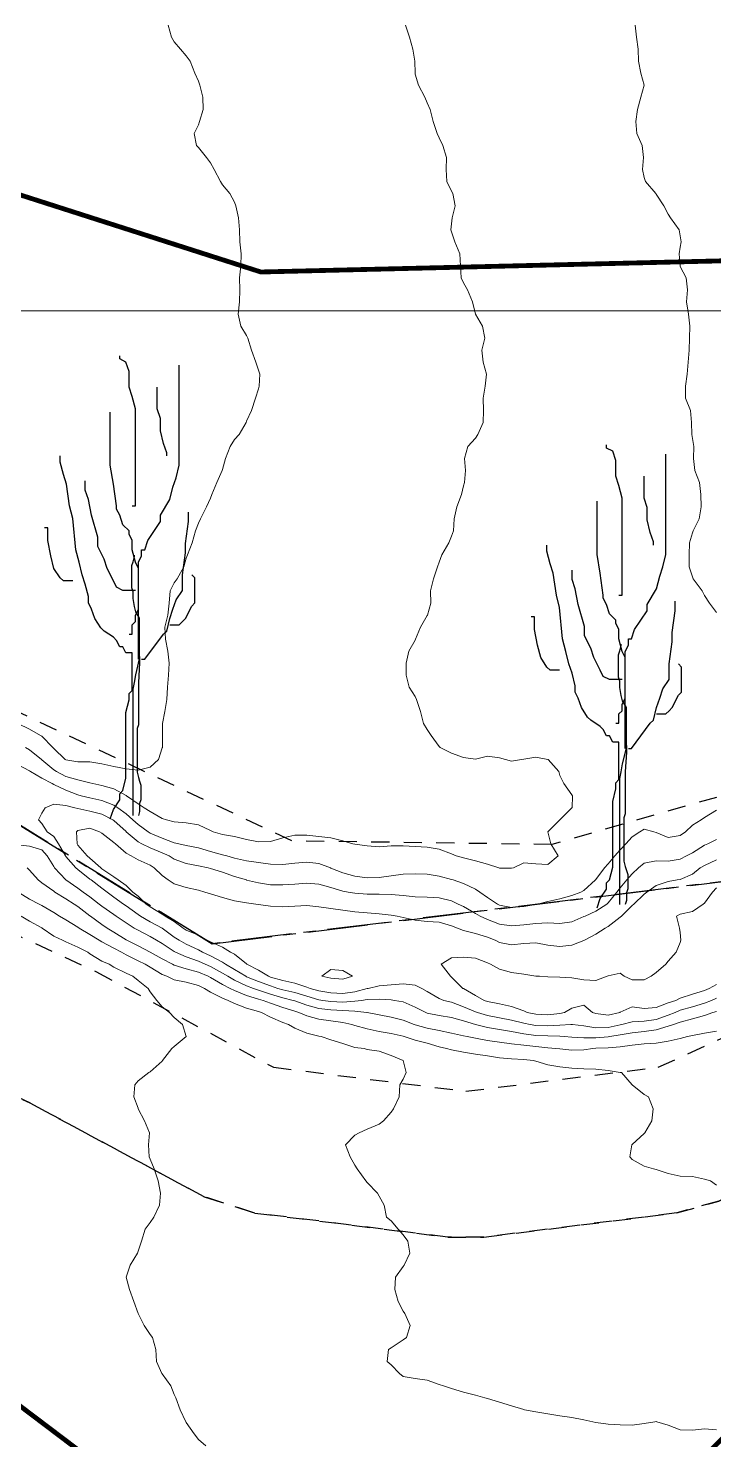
# Model space of a CAD drawing. Header units: centimetres. Extents: x 0 to 642158, y -847 to 649707.
# Drawn here: x 617274.7 to 617303.1, y 621040.5 to 621099.1 of the extents above; entities that cross this region are included whole.
import ezdxf

# ---------------------------------------------------------------- set-up
doc = ezdxf.new("R2010")
doc.units = ezdxf.units.CM
doc.header["$MEASUREMENT"] = 0
doc.linetypes.add('CENTERX2', pattern=[4, 2.5, -0.5, 0.5, -0.5])
doc.linetypes.add('JIS_02_0.7', pattern=[1.35, 0.75, -0.6])
for name, color, linetype, lineweight in [('MEV_grille', 254, 'Continuous', 9), ('MEV_layout inondation', 5, 'Continuous', 15), ('MEV_vegetal_V', 7, 'Continuous', 25), ('WAL_parcellaire agricole', 7, 'JIS_02_0.7', 25), ('WAL_topographie 0.5', 253, 'Continuous', 20)]:
    doc.layers.add(name, color=color, linetype=linetype, lineweight=lineweight)
doc.layers.add('SPW_parcellaire cadastral', color=7, linetype='CENTERX2', lineweight=25, true_color=0xff0542)

# ---------------------------------------------------------------- blocks, each defined once
blk = doc.blocks.new('legende vegetal')
at = {"layer": 'MEV_vegetal_V'}
for points in [[(617278.91, 621079.089), (617279.04, 621079.089), (617279.04, 621083.115), (617278.91, 621083.635), (617278.78, 621084.025), (617278.78, 621084.674), (617278.65, 621085.063), (617278.39, 621085.193), (617278.39, 621085.323)], [(617278.78, 621073.764), (617278.91, 621073.764), (617278.91, 621074.153), (617279.04, 621074.283), (617279.04, 621074.543), (617279.17, 621074.803), (617279.17, 621076.751), (617279.299, 621077.011), (617279.299, 621077.27), (617279.429, 621077.27), (617279.56, 621077.66), (617280.079, 621078.439), (617280.079, 621078.699), (617280.469, 621079.349), (617280.599, 621079.868), (617280.729, 621080.258), (617280.859, 621080.777), (617280.859, 621084.933)], [(617280.339, 621081.167), (617280.339, 621081.297), (617280.209, 621081.687), (617280.079, 621082.206), (617280.079, 621082.726), (617279.949, 621083.115), (617279.949, 621084.025)], [(617279.17, 621072.725), (617279.17, 621076.491), (617279.04, 621076.751), (617278.91, 621077.27), (617278.91, 621077.66), (617278.78, 621077.92), (617278.78, 621078.05), (617278.52, 621078.309), (617278.39, 621078.699), (617278.26, 621078.959), (617278.26, 621079.089), (617278.13, 621079.998), (617278, 621080.777), (617278, 621082.985)], [(617299.106, 621075.388), (617299.236, 621075.388), (617299.236, 621079.414), (617299.106, 621079.933), (617298.977, 621080.323), (617298.977, 621080.972), (617298.847, 621081.362), (617298.587, 621081.492), (617298.587, 621081.622)], [(617278, 621066.101), (617278.13, 621066.49), (617278.39, 621066.88), (617278.39, 621067.14), (617278.52, 621067.27), (617278.65, 621067.789), (617278.65, 621070.517), (617278.78, 621071.036), (617278.78, 621071.296), (617278.91, 621071.426), (617278.91, 621072.984), (617278.65, 621072.984), (617278.52, 621073.244), (617278.39, 621073.244), (617278.26, 621073.504), (617278.13, 621073.634), (617277.741, 621073.894), (617277.61, 621074.023), (617277.351, 621074.413), (617277.221, 621074.803), (617277.091, 621075.063), (617277.091, 621075.322), (617276.961, 621075.842), (617276.831, 621076.232), (617276.701, 621076.751), (617276.571, 621077.27), (617276.441, 621078.569), (617276.311, 621079.089), (617276.181, 621079.998), (617276.051, 621080.388), (617275.922, 621080.907), (617275.922, 621081.167)], [(617298.977, 621070.062), (617299.106, 621070.062), (617299.106, 621070.452), (617299.236, 621070.582), (617299.236, 621070.841), (617299.367, 621071.102), (617299.367, 621073.05), (617299.496, 621073.309), (617299.496, 621073.569), (617299.626, 621073.569), (617299.756, 621073.959), (617300.276, 621074.738), (617300.276, 621074.998), (617300.666, 621075.647), (617300.796, 621076.167), (617300.925, 621076.557), (617301.055, 621077.076), (617301.055, 621081.232)], [(617300.535, 621077.465), (617300.535, 621077.595), (617300.406, 621077.985), (617300.276, 621078.505), (617300.276, 621079.024), (617300.146, 621079.414), (617300.146, 621080.323)], [(617279.04, 621075.582), (617278.52, 621075.582), (617278.26, 621075.712), (617278.13, 621075.972), (617277.87, 621076.491), (617277.741, 621076.881), (617277.48, 621077.401), (617277.48, 621077.79), (617277.221, 621078.699), (617277.091, 621079.349), (617276.961, 621079.738), (617276.961, 621080.128)], [(617299.367, 621069.023), (617299.367, 621072.79), (617299.236, 621073.05), (617299.106, 621073.569), (617299.106, 621073.959), (617298.977, 621074.219), (617298.977, 621074.348), (617298.716, 621074.608), (617298.587, 621074.998), (617298.457, 621075.258), (617298.457, 621075.388), (617298.327, 621076.296), (617298.197, 621077.076), (617298.197, 621079.284)], [(617279.299, 621072.725), (617279.429, 621072.725), (617280.209, 621073.764), (617280.339, 621073.894), (617280.469, 621074.413), (617280.599, 621074.803), (617280.729, 621075.192), (617280.989, 621075.582), (617280.989, 621076.232), (617281.118, 621077.141), (617281.118, 621077.53), (617281.249, 621078.439), (617281.249, 621078.829)], [(617276.441, 621075.972), (617276.051, 621075.972), (617275.922, 621076.102), (617275.661, 621076.491), (617275.532, 621077.011), (617275.402, 621077.66), (617275.402, 621078.18), (617275.272, 621078.18)], [(617298.197, 621062.399), (617298.327, 621062.789), (617298.587, 621063.179), (617298.587, 621063.438), (617298.716, 621063.568), (617298.847, 621064.088), (617298.847, 621066.815), (617298.977, 621067.335), (617298.977, 621067.595), (617299.106, 621067.724), (617299.106, 621069.283), (617298.847, 621069.283), (617298.716, 621069.543), (617298.587, 621069.543), (617298.457, 621069.803), (617298.327, 621069.933), (617297.937, 621070.192), (617297.807, 621070.322), (617297.548, 621070.712), (617297.417, 621071.102), (617297.287, 621071.361), (617297.287, 621071.621), (617297.158, 621072.14), (617297.028, 621072.53), (617296.897, 621073.05), (617296.768, 621073.569), (617296.638, 621074.868), (617296.508, 621075.388), (617296.378, 621076.296), (617296.248, 621076.686), (617296.118, 621077.206), (617296.118, 621077.465)], [(617278.944, 621066.236), (617278.944, 621071.477), (617278.998, 621071.75), (617279.053, 621072.078), (617279.217, 621072.733), (617279.217, 621074.426), (617279.053, 621074.698), (617278.998, 621074.917), (617278.944, 621075.245), (617278.944, 621075.517), (617278.889, 621075.681), (617278.889, 621076.609), (617278.944, 621076.773), (617278.998, 621076.991), (617278.998, 621077.046)], [(617280.469, 621074.153), (617280.859, 621074.153), (617280.989, 621074.283), (617281.118, 621074.413), (617281.379, 621074.933), (617281.508, 621075.063), (617281.508, 621076.102), (617281.379, 621076.232)], [(617299.236, 621071.881), (617298.716, 621071.881), (617298.457, 621072.01), (617298.327, 621072.27), (617298.067, 621072.79), (617297.937, 621073.179), (617297.677, 621073.699), (617297.677, 621074.089), (617297.417, 621074.998), (617297.287, 621075.647), (617297.158, 621076.037), (617297.158, 621076.427)], [(617299.496, 621069.023), (617299.626, 621069.023), (617300.406, 621070.062), (617300.535, 621070.192), (617300.666, 621070.712), (617300.796, 621071.102), (617300.925, 621071.491), (617301.186, 621071.881), (617301.186, 621072.53), (617301.315, 621073.439), (617301.315, 621073.829), (617301.445, 621074.738), (617301.445, 621075.128)], [(617296.638, 621072.27), (617296.248, 621072.27), (617296.118, 621072.4), (617295.858, 621072.79), (617295.729, 621073.309), (617295.598, 621073.959), (617295.598, 621074.478), (617295.468, 621074.478)], [(617299.14, 621062.534), (617299.14, 621067.776), (617299.195, 621068.049), (617299.25, 621068.377), (617299.414, 621069.032), (617299.414, 621070.724), (617299.25, 621070.997), (617299.195, 621071.216), (617299.14, 621071.543), (617299.14, 621071.816), (617299.086, 621071.98), (617299.086, 621072.908), (617299.14, 621073.072), (617299.195, 621073.29), (617299.195, 621073.345)], [(617279.217, 621072.842), (617279.217, 621072.569), (617279.162, 621071.75), (617279.162, 621070.003), (617279.108, 621069.84), (617279.108, 621068.038), (617279.162, 621067.819), (617279.217, 621067.656), (617279.271, 621067.492), (617279.271, 621066.891), (617279.217, 621066.727), (617279.217, 621066.4), (617279.162, 621066.236)], [(617300.666, 621070.452), (617301.055, 621070.452), (617301.186, 621070.582), (617301.315, 621070.712), (617301.575, 621071.231), (617301.705, 621071.361), (617301.705, 621072.4), (617301.575, 621072.53)], [(617299.414, 621069.141), (617299.414, 621068.868), (617299.359, 621068.049), (617299.359, 621066.302), (617299.304, 621066.138), (617299.304, 621064.336), (617299.359, 621064.118), (617299.414, 621063.954), (617299.468, 621063.79), (617299.468, 621063.19), (617299.414, 621063.026), (617299.414, 621062.698), (617299.359, 621062.534)]]:
    blk.add_lwpolyline(points, dxfattribs=at)
blk = doc.blocks.new('*U114')
at = {"layer": 'MEV_grille', "transparency": 33554687}
blk.add_lwpolyline([(-1338.461, 0), (1338.461, 0)], dxfattribs=at)
blk = doc.blocks.new('*U115')
at = {"layer": 'MEV_grille', "color": 0, "linetype": 'ByBlock', "lineweight": -2, "transparency": 16777216}
blk.add_blockref('*U114', (0, -1300), dxfattribs=at)

msp = doc.modelspace()

# ---------------------------------------------------------------- linework, layer by layer
at = {"layer": 'MEV_layout inondation', "const_width": 0.2}
msp.add_lwpolyline([(617233.162, 621073.07), (617279.62, 621037.923), (617301.038, 621038.108), (617317.026, 621054.071), (617332.891, 621066.247), (617360.616, 621077.783), (617386.097, 621081.307), (617385.282, 621128.89), (617342.794, 621116.453), (617327.77, 621093.924), (617313.451, 621089.7), (617284.343, 621088.996), (617234.522, 621104.967)], dxfattribs=at)
at = {"layer": 'SPW_parcellaire cadastral'}
for points in [[(617305.548, 621139.175), (617308.94, 621124.526), (617362.498, 621136.362), (617373.568, 621138.823), (617386.867, 621141.735), (617387.027, 621141.765), (617387.237, 621140.985), (617392.05, 621122.926), (617394.491, 621113.756), (617398.562, 621104.586), (617401.218, 621098.614), (617399.542, 621097.982), (617398.714, 621098.598), (617397.616, 621098.698), (617390.943, 621097.677), (617384.064, 621096.061), (617371.391, 621091.038), (617353.411, 621084.367), (617325.161, 621073.014), (617305.474, 621063.923), (617282.32, 621061.105), (617250.309, 621080.85), (617237.43, 621089.618), (617231.832, 621092.068)], [(617250.309, 621080.85), (617282.32, 621061.105), (617305.474, 621063.923), (617325.161, 621073.014), (617363.64, 620922.52), (617280.432, 620881.446), (617280.13, 620882.72), (617241.275, 621070.317), (617237.43, 621089.618), (617250.309, 621080.85)]]:
    msp.add_lwpolyline(points, dxfattribs=at)
at = {"layer": 'WAL_parcellaire agricole'}
for points in [[(617230.843, 621108.416), (617387.462, 621142.372), (617395.298, 621115.403), (617310.846, 621070.926), (617305.847, 621067.926), (617296.425, 621065.222), (617285.635, 621065.371), (617273.847, 621070.922), (617252.763, 621082.677), (617241.845, 621087.918), (617235.845, 621089.917), (617230.843, 621108.416)], [(617240.759, 621070.383), (617241.807, 621073.948), (617246.145, 621076.651), (617268.871, 621063.966), (617277.497, 621059.945), (617284.864, 621055.972), (617292.849, 621054.975), (617300.835, 621055.974), (617311.826, 621060.972), (617354.569, 621082.195), (617356.679, 621076.098), (617351.545, 621073.898), (617314.539, 621055.508), (617303.352, 621050.418), (617301.599, 621049.922), (617293.6, 621048.921), (617292.105, 621048.92), (617284.099, 621049.92), (617281.985, 621050.595), (617274.759, 621054.491), (617265.9, 621058.638), (617246.763, 621069.321), (617240.759, 621070.383)], [(617278.187, 620880.011), (617239.848, 621067.418), (617240.759, 621070.383), (617246.763, 621069.321), (617265.9, 621058.638), (617274.759, 621054.491), (617281.985, 621050.595), (617284.099, 621049.92), (617292.105, 621048.92), (617293.6, 621048.921), (617301.599, 621049.922), (617303.352, 621050.418), (617314.539, 621055.508), (617351.545, 621073.898), (617356.679, 621076.098), (617392.688, 620992.603), (617415.36, 620945.773), (617305.655, 620892.875), (617278.187, 620880.011)]]:
    msp.add_lwpolyline(points, dxfattribs=at)
at = {"layer": 'WAL_topographie 0.5'}
for points in [[(617280.495, 621099.25), (617280.635, 621098.75), (617280.75, 621098.56), (617281.015, 621098.25), (617281.25, 621097.974), (617281.417, 621097.75), (617281.601, 621097.25), (617281.75, 621096.926), (617281.81, 621096.75), (617281.935, 621096.25), (617281.944, 621095.75), (617281.799, 621095.25), (617281.75, 621095.111), (617281.579, 621094.75), (617281.672, 621094.25), (617281.75, 621094.172), (617282.088, 621093.75), (617282.25, 621093.526), (617282.41, 621093.25), (617282.667, 621092.75), (617282.75, 621092.612), (617283.059, 621092.25), (617283.25, 621091.889), (617283.311, 621091.75), (617283.421, 621091.25), (617283.452, 621090.75), (617283.474, 621090.25), (617283.532, 621089.75), (617283.52, 621089.25), (617283.458, 621088.75), (617283.469, 621088.25), (617283.456, 621087.75), (617283.397, 621087.25), (617283.512, 621086.75), (617283.75, 621086.365), (617283.81, 621086.25), (617283.962, 621085.75), (617284.129, 621085.25), (617284.25, 621084.917), (617284.297, 621084.75), (617284.278, 621084.25), (617284.25, 621084.15), (617284.121, 621083.75), (617283.95, 621083.25), (617283.75, 621082.796), (617283.737, 621082.75), (617283.44, 621082.25), (617283.25, 621082.034), (617283.066, 621081.75), (617282.873, 621081.25), (617282.75, 621080.8), (617282.734, 621080.75), (617282.521, 621080.25), (617282.308, 621079.75), (617282.25, 621079.6), (617282.091, 621079.25), (617281.845, 621078.75), (617281.75, 621078.56), (617281.63, 621078.25), (617281.49, 621077.75), (617281.294, 621077.25), (617281.25, 621077.107), (617281.15, 621076.75), (617280.865, 621076.25), (617280.75, 621076.089), (617280.58, 621075.75), (617280.539, 621075.25), (617280.484, 621074.75), (617280.36, 621074.25), (617280.393, 621073.75), (617280.489, 621073.25), (617280.536, 621072.75), (617280.51, 621072.25), (617280.465, 621071.75), (617280.443, 621071.25), (617280.365, 621070.75), (617280.258, 621070.25), (617280.257, 621069.75), (617280.256, 621069.25), (617280.25, 621069.234), (617280.103, 621068.75), (617279.75, 621068.429), (617279.25, 621068.307), (617278.75, 621068.368), (617278.25, 621068.458), (617277.75, 621068.57), (617277.25, 621068.649), (617276.75, 621068.655), (617276.25, 621068.737), (617276.229, 621068.75), (617275.75, 621069.205), (617275.713, 621069.25), (617275.25, 621069.725), (617275.207, 621069.75), (617274.75, 621070.017), (617274.263, 621070.25)], [(617290.345, 621099.25), (617290.506, 621098.75), (617290.652, 621098.25), (617290.729, 621097.75), (617290.741, 621097.25), (617290.75, 621097.217), (617290.88, 621096.75), (617291.144, 621096.25), (617291.25, 621096.021), (617291.368, 621095.75), (617291.5, 621095.25), (617291.657, 621094.75), (617291.75, 621094.565), (617291.902, 621094.25), (617292.054, 621093.75), (617292.04, 621093.25), (617292.067, 621092.75), (617292.25, 621092.355), (617292.306, 621092.25), (617292.407, 621091.75), (617292.277, 621091.25), (617292.25, 621091), (617292.226, 621090.75), (617292.25, 621090.667), (617292.393, 621090.25), (617292.597, 621089.75), (617292.622, 621089.25), (617292.661, 621088.75), (617292.75, 621088.54), (617292.922, 621088.25), (617293.122, 621087.75), (617293.25, 621087.25), (617293.25, 621087.25), (617293.544, 621086.75), (617293.632, 621086.25), (617293.507, 621085.75), (617293.571, 621085.25), (617293.702, 621084.75), (617293.656, 621084.25), (617293.567, 621083.75), (617293.576, 621083.25), (617293.569, 621082.75), (617293.35, 621082.25), (617293.25, 621082.089), (617292.933, 621081.75), (617292.794, 621081.25), (617292.829, 621080.75), (617292.791, 621080.25), (617292.75, 621080.113), (617292.663, 621079.75), (617292.479, 621079.25), (617292.364, 621078.75), (617292.338, 621078.25), (617292.25, 621078.031), (617292.145, 621077.75), (617291.858, 621077.25), (617291.75, 621076.944), (617291.68, 621076.75), (617291.506, 621076.25), (617291.386, 621075.75), (617291.396, 621075.25), (617291.262, 621074.75), (617291.25, 621074.726), (617290.964, 621074.25), (617290.767, 621073.75), (617290.75, 621073.714), (617290.479, 621073.25), (617290.372, 621072.75), (617290.375, 621072.25), (617290.5, 621071.75), (617290.75, 621071.368), (617290.804, 621071.25), (617290.969, 621070.75), (617291.088, 621070.25), (617291.25, 621070), (617291.412, 621069.75), (617291.75, 621069.287), (617291.787, 621069.25), (617292.25, 621069.01), (617292.75, 621068.837), (617293.25, 621068.769), (617293.75, 621068.894), (617294.25, 621068.823), (617294.5, 621068.75), (617294.75, 621068.688), (617295.159, 621068.75), (617295.25, 621068.761), (617295.75, 621068.844), (617296.25, 621068.755), (617296.26, 621068.75), (617296.707, 621068.25), (617296.75, 621068.083), (617296.913, 621067.75), (617297.25, 621067.282), (617297.282, 621067.25), (617297.262, 621066.75), (617297.25, 621066.739), (617296.75, 621066.25), (617296.75, 621066.25), (617296.25, 621065.75), (617296.382, 621065.25), (617296.683, 621064.75), (617296.25, 621064.399), (617295.75, 621064.424), (617295.25, 621064.459), (617294.821, 621064.25), (617294.75, 621064.236), (617294.25, 621064.241), (617294.219, 621064.25), (617293.75, 621064.41), (617293.25, 621064.548), (617292.75, 621064.67), (617292.446, 621064.75), (617292.25, 621064.842), (617291.75, 621065.027), (617291.25, 621065.106), (617290.75, 621065.141), (617290.25, 621065.17), (617289.75, 621065.162), (617289.25, 621065.128), (617288.75, 621065.162), (617288.25, 621065.231), (617288.163, 621065.25), (617287.75, 621065.377), (617287.25, 621065.5), (617286.75, 621065.561), (617286.25, 621065.606), (617285.75, 621065.612), (617285.25, 621065.506), (617284.75, 621065.352), (617284.25, 621065.331), (617283.75, 621065.434), (617283.25, 621065.561), (617282.75, 621065.64), (617282.368, 621065.75), (617282.25, 621065.798), (617281.75, 621066.038), (617281.25, 621066.12), (617280.75, 621066.162), (617280.422, 621066.25), (617280.25, 621066.307), (617279.75, 621066.587), (617279.501, 621066.75), (617279.25, 621066.912), (617278.771, 621067.25), (617278.75, 621067.263), (617278.25, 621067.534), (617277.75, 621067.669), (617277.37, 621067.75), (617277.25, 621067.782), (617276.75, 621067.904), (617276.25, 621068.051), (617275.86, 621068.25), (617275.75, 621068.318), (617275.25, 621068.741), (617275.239, 621068.75), (617274.75, 621069.157), (617274.581, 621069.25)], [(617299.883, 621099.25), (617299.934, 621098.75), (617299.995, 621098.25), (617300.01, 621097.75), (617300.105, 621097.25), (617300.25, 621096.75), (617300.25, 621096.75), (617300.25, 621096.75), (617300.107, 621096.25), (617299.973, 621095.75), (617299.902, 621095.25), (617299.939, 621094.75), (617300.169, 621094.25), (617300.223, 621093.75), (617300.186, 621093.25), (617300.25, 621092.916), (617300.299, 621092.75), (617300.736, 621092.25), (617300.75, 621092.234), (617301.062, 621091.75), (617301.25, 621091.404), (617301.345, 621091.25), (617301.705, 621090.75), (617301.75, 621090.5), (617301.788, 621090.25), (617301.75, 621090.028), (617301.708, 621089.75), (617301.738, 621089.25), (617301.75, 621089.226), (617301.994, 621088.75), (617302.048, 621088.25), (617302, 621087.75), (617302.087, 621087.25), (617302.15, 621086.75), (617302.137, 621086.25), (617302.115, 621085.75), (617302.077, 621085.25), (617302.036, 621084.75), (617301.97, 621084.25), (617301.97, 621083.75), (617302.171, 621083.25), (617302.217, 621082.75), (617302.223, 621082.25), (617302.25, 621082.083), (617302.306, 621081.75), (617302.302, 621081.25), (617302.359, 621080.75), (617302.543, 621080.25), (617302.6, 621079.75), (617302.619, 621079.25), (617302.534, 621078.75), (617302.283, 621078.25), (617302.25, 621078.159), (617302.128, 621077.75), (617302.118, 621077.25), (617302.111, 621076.75), (617302.25, 621076.333), (617302.288, 621076.25), (617302.656, 621075.75), (617302.75, 621075.562), (617302.958, 621075.25), (617303.25, 621074.861)], [(617303.25, 621066.643), (617302.75, 621066.347), (617302.612, 621066.25), (617302.25, 621066.03), (617301.958, 621065.75), (617301.75, 621065.603), (617301.25, 621065.517), (617300.75, 621065.725), (617300.645, 621065.75), (617300.25, 621065.865), (617300.069, 621065.75), (617299.75, 621065.542), (617299.483, 621065.25), (617299.25, 621064.997), (617299.026, 621064.75), (617298.75, 621064.425), (617298.603, 621064.25), (617298.25, 621063.771), (617298.231, 621063.75), (617297.75, 621063.312), (617297.618, 621063.25), (617297.25, 621063.111), (617296.75, 621062.967), (617296.25, 621062.859), (617295.817, 621062.75), (617295.75, 621062.738), (617295.25, 621062.644), (617294.75, 621062.611), (617294.25, 621062.71), (617294.167, 621062.75), (617293.75, 621063.019), (617293.43, 621063.25), (617293.25, 621063.369), (617292.75, 621063.602), (617292.323, 621063.75), (617292.25, 621063.775), (617291.75, 621063.912), (617291.25, 621063.985), (617290.75, 621064.004), (617290.25, 621063.988), (617289.75, 621063.927), (617289.25, 621063.857), (617288.75, 621063.841), (617288.25, 621063.907), (617287.75, 621064.052), (617287.25, 621064.245), (617287.234, 621064.25), (617286.75, 621064.428), (617286.25, 621064.486), (617285.75, 621064.445), (617285.25, 621064.391), (617284.75, 621064.404), (617284.25, 621064.472), (617283.75, 621064.548), (617283.25, 621064.661), (617282.932, 621064.75), (617282.75, 621064.799), (617282.25, 621064.932), (617281.75, 621065.089), (617281.25, 621065.186), (617280.944, 621065.25), (617280.75, 621065.293), (617280.25, 621065.483), (617279.75, 621065.7), (617279.665, 621065.75), (617279.25, 621066.052), (617279.034, 621066.25), (617278.75, 621066.49), (617278.404, 621066.75), (617278.25, 621066.856), (617277.75, 621067.052), (617277.25, 621067.155), (617276.89, 621067.25), (617276.75, 621067.291), (617276.25, 621067.477), (617275.75, 621067.721), (617275.687, 621067.75), (617275.25, 621067.973), (617274.785, 621068.25), (617274.75, 621068.276), (617274.25, 621068.543)], [(617303.25, 621065.426), (617302.886, 621065.25), (617302.75, 621065.189), (617302.25, 621064.882), (617302.011, 621064.75), (617301.75, 621064.615), (617301.25, 621064.527), (617300.75, 621064.551), (617300.25, 621064.444), (617300.018, 621064.25), (617299.75, 621064.005), (617299.529, 621063.75), (617299.25, 621063.424), (617299.116, 621063.25), (617298.75, 621062.803), (617298.695, 621062.75), (617298.25, 621062.453), (617297.801, 621062.25), (617297.75, 621062.227), (617297.25, 621062.017), (617296.75, 621061.945), (617296.25, 621061.965), (617295.75, 621061.944), (617295.25, 621061.883), (617294.75, 621061.841), (617294.25, 621061.914), (617293.75, 621062.107), (617293.439, 621062.25), (617293.25, 621062.361), (617292.75, 621062.648), (617292.534, 621062.75), (617292.25, 621062.878), (617291.75, 621063.002), (617291.25, 621063.035), (617290.75, 621063.054), (617290.25, 621063.104), (617289.75, 621063.146), (617289.25, 621063.161), (617288.75, 621063.166), (617288.25, 621063.198), (617287.965, 621063.25), (617287.75, 621063.292), (617287.25, 621063.437), (617286.75, 621063.571), (617286.25, 621063.618), (617285.75, 621063.578), (617285.25, 621063.542), (617284.75, 621063.553), (617284.25, 621063.631), (617283.75, 621063.748), (617283.743, 621063.75), (617283.25, 621063.892), (617282.75, 621064.071), (617282.25, 621064.227), (617282.159, 621064.25), (617281.75, 621064.341), (617281.25, 621064.44), (617280.75, 621064.611), (617280.539, 621064.75), (617280.25, 621064.87), (617279.75, 621065.084), (617279.405, 621065.25), (617279.25, 621065.335), (617278.756, 621065.75), (617278.75, 621065.756), (617278.25, 621066.217), (617278.202, 621066.25), (617277.75, 621066.482), (617277.25, 621066.614), (617276.75, 621066.72), (617276.627, 621066.75), (617276.25, 621066.84), (617275.75, 621066.901), (617275.399, 621066.75), (617275.25, 621066.52), (617275.114, 621066.25), (617275.25, 621066.092), (617275.481, 621065.75), (617275.75, 621065.561), (617275.947, 621065.25), (617276.232, 621064.75), (617276.25, 621064.723), (617276.669, 621064.25), (617276.75, 621064.179), (617277.25, 621063.786), (617277.297, 621063.75), (617277.75, 621063.413), (617277.966, 621063.25), (617278.25, 621063.041), (617278.647, 621062.75), (617278.75, 621062.677), (617279.25, 621062.321), (617279.352, 621062.25), (617279.75, 621062.012), (617280.243, 621061.75), (617280.25, 621061.746), (617280.75, 621061.379), (617280.948, 621061.25), (617281.25, 621061.079), (617281.75, 621060.849), (617281.926, 621060.75), (617282.25, 621060.6), (617282.75, 621060.333), (617282.875, 621060.25), (617283.25, 621060.031), (617283.714, 621059.75), (617283.75, 621059.732), (617284.25, 621059.533), (617284.75, 621059.349), (617285.043, 621059.25), (617285.25, 621059.188), (617285.75, 621059.072), (617286.25, 621058.924), (617286.75, 621058.777), (617286.915, 621058.75), (617287.25, 621058.699), (617287.75, 621058.676), (617288.25, 621058.714), (617288.524, 621058.75), (617288.75, 621058.783), (617289.25, 621058.801), (617289.75, 621058.77), (617289.884, 621058.75), (617290.25, 621058.683), (617290.75, 621058.468), (617291.184, 621058.25), (617291.25, 621058.225), (617291.75, 621058.125), (617292.25, 621058.039), (617292.75, 621057.901), (617293.25, 621057.75), (617293.25, 621057.75), (617293.75, 621057.625), (617294.25, 621057.542), (617294.75, 621057.461), (617295.25, 621057.365), (617295.75, 621057.298), (617296.25, 621057.275), (617296.75, 621057.264), (617296.935, 621057.25), (617297.25, 621057.223), (617297.75, 621057.191), (617298.25, 621057.201), (617298.75, 621057.239), (617298.819, 621057.25), (617299.25, 621057.315), (617299.75, 621057.406), (617300.25, 621057.454), (617300.75, 621057.525), (617301.25, 621057.676), (617301.462, 621057.75), (617301.75, 621057.84), (617302.25, 621057.977), (617302.75, 621058.129), (617303.105, 621058.25), (617303.25, 621058.293)], [(617303.25, 621064.585), (617302.75, 621064.356), (617302.574, 621064.25), (617302.25, 621063.996), (617301.75, 621063.77), (617301.625, 621063.75), (617301.25, 621063.686), (617300.75, 621063.524), (617300.36, 621063.25), (617300.25, 621063.16), (617299.817, 621062.75), (617299.75, 621062.688), (617299.303, 621062.25), (617299.25, 621062.2), (617298.75, 621061.813), (617298.637, 621061.75), (617298.25, 621061.5), (617297.778, 621061.25), (617297.75, 621061.233), (617297.25, 621061.049), (617296.75, 621060.986), (617296.25, 621061.039), (617295.75, 621061.139), (617295.25, 621061.116), (617294.75, 621061.059), (617294.25, 621061.159), (617294.065, 621061.25), (617293.75, 621061.376), (617293.25, 621061.53), (617292.75, 621061.652), (617292.498, 621061.75), (617292.25, 621061.852), (617291.75, 621061.999), (617291.25, 621062.032), (617290.75, 621062.079), (617290.25, 621062.189), (617289.997, 621062.25), (617289.75, 621062.295), (617289.25, 621062.35), (617288.75, 621062.384), (617288.25, 621062.433), (617287.75, 621062.498), (617287.25, 621062.562), (617286.75, 621062.637), (617286.25, 621062.685), (617285.75, 621062.657), (617285.25, 621062.634), (617284.75, 621062.659), (617284.25, 621062.725), (617284.134, 621062.75), (617283.75, 621062.798), (617283.25, 621062.879), (617282.75, 621063.025), (617282.25, 621063.178), (617282.016, 621063.25), (617281.75, 621063.321), (617281.25, 621063.444), (617280.75, 621063.593), (617280.492, 621063.75), (617280.25, 621063.942), (617279.918, 621064.25), (617279.75, 621064.363), (617279.25, 621064.583), (617278.967, 621064.75), (617278.75, 621064.867), (617278.312, 621065.25), (617278.25, 621065.309), (617277.75, 621065.695), (617277.651, 621065.75), (617277.25, 621065.895), (617276.75, 621065.809), (617276.697, 621065.75), (617276.715, 621065.25), (617276.75, 621065.194), (617277.143, 621064.75), (617277.25, 621064.657), (617277.701, 621064.25), (617277.75, 621064.212), (617278.25, 621063.877), (617278.419, 621063.75), (617278.75, 621063.52), (617279.026, 621063.25), (617279.25, 621063.071), (617279.588, 621062.75), (617279.75, 621062.637), (617280.25, 621062.336), (617280.377, 621062.25), (617280.75, 621062.026), (617281.127, 621061.75), (617281.25, 621061.67), (617281.75, 621061.455), (617282.114, 621061.25), (617282.25, 621061.185), (617282.75, 621060.96), (617283.079, 621060.75), (617283.25, 621060.667), (617283.75, 621060.261), (617283.758, 621060.25), (617284.25, 621060.007), (617284.663, 621059.75), (617284.75, 621059.719), (617285.25, 621059.577), (617285.75, 621059.463), (617286.25, 621059.305), (617286.385, 621059.25), (617286.75, 621059.149), (617287.25, 621059.059), (617287.75, 621059.031), (617288.25, 621059.1), (617288.75, 621059.241), (617288.802, 621059.25), (617289.25, 621059.357), (617289.75, 621059.402), (617290.25, 621059.441), (617290.75, 621059.388), (617291.022, 621059.25), (617291.25, 621059.116), (617291.75, 621058.829), (617291.943, 621058.75), (617292.25, 621058.675), (617292.75, 621058.483), (617293.25, 621058.278), (617293.331, 621058.25), (617293.75, 621058.126), (617294.25, 621058.029), (617294.75, 621057.935), (617295.25, 621057.802), (617295.519, 621057.75), (617295.75, 621057.711), (617296.25, 621057.695), (617296.75, 621057.725), (617297.207, 621057.75), (617297.25, 621057.753), (617297.269, 621057.75), (617297.75, 621057.687), (617298.25, 621057.615), (617298.75, 621057.628), (617299.25, 621057.734), (617299.323, 621057.75), (617299.75, 621057.859), (617300.25, 621057.888), (617300.75, 621057.961), (617301.25, 621058.137), (617301.537, 621058.25), (617301.75, 621058.338), (617302.25, 621058.484), (617302.75, 621058.635), (617303.041, 621058.75), (617303.25, 621058.843)], [(617274.25, 621065.208), (617274.75, 621065.155), (617275.25, 621065.003), (617275.482, 621064.75), (617275.75, 621064.304), (617275.781, 621064.25), (617276.25, 621063.756), (617276.257, 621063.75), (617276.75, 621063.406), (617276.971, 621063.25), (617277.25, 621063.047), (617277.641, 621062.75), (617277.75, 621062.666), (617278.25, 621062.311), (617278.338, 621062.25), (617278.75, 621061.964), (617279.093, 621061.75), (617279.25, 621061.66), (617279.75, 621061.4), (617280.011, 621061.25), (617280.25, 621061.109), (617280.75, 621060.78), (617280.808, 621060.75), (617281.25, 621060.562), (617281.75, 621060.38), (617282.037, 621060.25), (617282.25, 621060.155), (617282.75, 621059.881), (617282.967, 621059.75), (617283.25, 621059.588), (617283.75, 621059.354), (617284.035, 621059.25), (617284.25, 621059.173), (617284.75, 621059.002), (617285.25, 621058.86), (617285.683, 621058.75), (617285.75, 621058.728), (617286.25, 621058.545), (617286.75, 621058.412), (617287.25, 621058.351), (617287.75, 621058.323), (617288.25, 621058.303), (617288.745, 621058.25), (617288.75, 621058.249), (617289.25, 621058.144), (617289.75, 621058.047), (617290.25, 621057.923), (617290.707, 621057.75), (617290.75, 621057.736), (617291.25, 621057.603), (617291.75, 621057.498), (617292.25, 621057.385), (617292.75, 621057.282), (617292.903, 621057.25), (617293.25, 621057.181), (617293.75, 621057.09), (617294.25, 621057.012), (617294.75, 621056.95), (617295.25, 621056.893), (617295.75, 621056.829), (617296.25, 621056.778), (617296.583, 621056.75), (617296.75, 621056.733), (617297.25, 621056.685), (617297.75, 621056.702), (617298.119, 621056.75), (617298.25, 621056.762), (617298.75, 621056.785), (617299.25, 621056.826), (617299.75, 621056.897), (617300.25, 621056.94), (617300.75, 621056.979), (617301.25, 621057.05), (617301.75, 621057.165), (617302.047, 621057.25), (617302.25, 621057.295), (617302.75, 621057.389), (617303.25, 621057.474)], [(617274.641, 621064.25), (617274.75, 621064.162), (617275.108, 621063.75), (617275.25, 621063.637), (617275.75, 621063.283), (617275.798, 621063.25), (617276.25, 621062.97), (617276.594, 621062.75), (617276.75, 621062.643), (617277.25, 621062.264), (617277.269, 621062.25), (617277.75, 621061.896), (617277.963, 621061.75), (617278.25, 621061.577), (617278.75, 621061.269), (617278.783, 621061.25), (617279.25, 621061.01), (617279.75, 621060.754), (617279.757, 621060.75), (617280.25, 621060.47), (617280.677, 621060.25), (617280.75, 621060.215), (617281.25, 621060.066), (617281.75, 621059.923), (617282.159, 621059.75), (617282.25, 621059.704), (617282.75, 621059.414), (617283.072, 621059.25), (617283.25, 621059.158), (617283.75, 621058.951), (617284.25, 621058.806), (617284.439, 621058.75), (617284.75, 621058.629), (617285.25, 621058.458), (617285.75, 621058.307), (617285.925, 621058.25), (617286.25, 621058.109), (617286.75, 621057.971), (617287.25, 621057.897), (617287.75, 621057.828), (617288.114, 621057.75), (617288.25, 621057.709), (617288.75, 621057.562), (617289.25, 621057.46), (617289.75, 621057.375), (617290.25, 621057.26), (617290.285, 621057.25), (617290.75, 621057.099), (617291.25, 621056.968), (617291.75, 621056.825), (617292.054, 621056.75), (617292.25, 621056.69), (617292.75, 621056.599), (617293.25, 621056.523), (617293.75, 621056.441), (617294.25, 621056.364), (617294.75, 621056.323), (617295.25, 621056.299), (617295.641, 621056.25), (617295.75, 621056.223), (617296.25, 621056.08), (617296.75, 621055.989), (617297.25, 621055.936), (617297.75, 621055.913), (617298.25, 621055.89), (617298.75, 621055.833), (617299.25, 621055.761), (617299.313, 621055.75), (617299.75, 621055.25), (617299.75, 621055.25), (617300.25, 621054.845), (617300.434, 621054.75), (617300.625, 621054.25), (617300.562, 621053.75), (617300.279, 621053.25), (617300.25, 621053.222), (617299.75, 621052.764), (617299.738, 621052.75), (617299.65, 621052.25), (617299.75, 621052.143), (617300.25, 621051.864), (617300.635, 621051.75), (617300.75, 621051.723), (617301.25, 621051.563), (617301.75, 621051.45), (617302.25, 621051.433), (617302.75, 621051.323), (617303, 621051.25), (617303.25, 621051.076)], [(617274.269, 621063.25), (617274.75, 621062.955), (617275.14, 621062.75), (617275.25, 621062.696), (617275.75, 621062.402), (617275.991, 621062.25), (617276.25, 621062.09), (617276.75, 621061.793), (617276.811, 621061.75), (617277.25, 621061.482), (617277.632, 621061.25), (617277.75, 621061.183), (617278.25, 621060.916), (617278.56, 621060.75), (617278.75, 621060.646), (617279.25, 621060.396), (617279.541, 621060.25), (617279.75, 621060.131), (617280.25, 621059.83), (617280.446, 621059.75), (617280.75, 621059.604), (617281.25, 621059.503), (617281.75, 621059.369), (617282.007, 621059.25), (617282.25, 621059.096), (617282.75, 621058.842), (617282.988, 621058.75), (617283.25, 621058.62), (617283.75, 621058.426), (617284.25, 621058.289), (617284.377, 621058.25), (617284.75, 621058.057), (617285.25, 621057.836), (617285.494, 621057.75), (617285.75, 621057.601), (617286.25, 621057.39), (617286.75, 621057.265), (617286.853, 621057.25), (617287.25, 621057.113), (617287.75, 621056.958), (617288.25, 621056.8), (617288.636, 621056.75), (617288.75, 621056.707), (617289.25, 621056.639), (617289.75, 621056.465), (617290.25, 621056.25), (617290.25, 621056.25), (617290.375, 621055.75), (617290.25, 621055.477), (617290.111, 621055.25), (617290.08, 621054.75), (617289.854, 621054.25), (617289.75, 621054.107), (617289.438, 621053.75), (617289.25, 621053.608), (617288.75, 621053.396), (617288.417, 621053.25), (617288.25, 621053.152), (617287.857, 621052.75), (617288.052, 621052.25), (617288.25, 621051.912), (617288.342, 621051.75), (617288.705, 621051.25), (617288.75, 621051.184), (617289.184, 621050.75), (617289.25, 621050.625), (617289.458, 621050.25), (617289.554, 621049.75), (617289.75, 621049.595), (617290.044, 621049.25), (617290.25, 621049.009), (617290.438, 621048.75), (617290.524, 621048.25), (617290.288, 621047.75), (617290.25, 621047.697), (617289.935, 621047.25), (617289.909, 621046.75), (617290.041, 621046.25), (617290.25, 621045.841), (617290.321, 621045.75), (617290.546, 621045.25), (617290.39, 621044.75), (617290.25, 621044.658), (617289.75, 621044.321), (617289.646, 621044.25), (617289.579, 621043.75), (617289.75, 621043.617), (617290.096, 621043.25), (617290.25, 621043.137), (617290.75, 621043.053), (617291.25, 621042.973), (617291.75, 621042.803), (617291.924, 621042.75), (617292.25, 621042.64), (617292.75, 621042.488), (617293.25, 621042.352), (617293.643, 621042.25), (617293.75, 621042.216), (617294.25, 621042.064), (617294.75, 621041.917), (617295.25, 621041.759), (617295.288, 621041.75), (617295.75, 621041.664), (617296.25, 621041.575), (617296.75, 621041.495), (617297.25, 621041.436), (617297.75, 621041.327), (617298.114, 621041.25), (617298.25, 621041.223), (617298.75, 621041.148), (617299.25, 621041.122), (617299.75, 621041.11), (617300.25, 621041.174), (617300.688, 621041.25), (617300.75, 621041.259), (617300.781, 621041.25), (617301.25, 621041.114), (617301.75, 621040.922), (617302.25, 621040.901), (617302.75, 621040.952), (617303.25, 621040.917)], [(617303.25, 621063.424), (617303.082, 621063.25), (617302.75, 621062.787), (617302.698, 621062.75), (617302.25, 621062.436), (617301.75, 621062.335), (617301.586, 621062.25), (617301.716, 621061.75), (617301.75, 621061.566), (617301.778, 621061.25), (617301.75, 621061.147), (617301.577, 621060.75), (617301.25, 621060.375), (617301.151, 621060.25), (617300.75, 621059.901), (617300.541, 621059.75), (617300.25, 621059.6), (617299.75, 621059.609), (617299.417, 621059.75), (617299.25, 621059.875), (617298.75, 621059.763), (617298.718, 621059.75), (617298.25, 621059.575), (617297.75, 621059.599), (617297.25, 621059.687), (617296.75, 621059.717), (617296.25, 621059.727), (617295.902, 621059.75), (617295.75, 621059.762), (617295.25, 621059.834), (617294.75, 621059.91), (617294.25, 621060.044), (617293.873, 621060.25), (617293.75, 621060.316), (617293.25, 621060.509), (617292.75, 621060.538), (617292.25, 621060.51), (617291.82, 621060.25), (617292.208, 621059.75), (617292.25, 621059.715), (617292.729, 621059.25), (617292.75, 621059.238), (617293.25, 621058.947), (617293.608, 621058.75), (617293.75, 621058.706), (617294.25, 621058.6), (617294.75, 621058.499), (617295.25, 621058.313), (617295.396, 621058.25), (617295.75, 621058.176), (617296.25, 621058.145), (617296.75, 621058.203), (617296.939, 621058.25), (617297.25, 621058.423), (617297.75, 621058.555), (617298.107, 621058.25), (617298.25, 621058.199), (617298.75, 621058.13), (617299.236, 621058.25), (617299.25, 621058.26), (617299.75, 621058.484), (617300.25, 621058.407), (617300.75, 621058.455), (617301.25, 621058.642), (617301.567, 621058.75), (617301.75, 621058.848), (617302.25, 621059.008), (617302.75, 621059.162), (617302.951, 621059.25), (617303.25, 621059.404)], [(617274.395, 621062.25), (617274.75, 621062.046), (617275.25, 621061.759), (617275.263, 621061.75), (617275.75, 621061.411), (617276.117, 621061.25), (617276.25, 621061.187), (617276.75, 621060.956), (617277.159, 621060.75), (617277.25, 621060.686), (617277.75, 621060.384), (617278.054, 621060.25), (617278.25, 621060.131), (617278.75, 621059.875), (617279.028, 621059.75), (617279.25, 621059.578), (617279.666, 621059.25), (617279.75, 621059.106), (617280.026, 621058.75), (617280.25, 621058.476), (617280.558, 621058.25), (617280.75, 621058.033), (617281.097, 621057.75), (617281.25, 621057.25), (617281.25, 621057.25), (617281.25, 621057.25), (617280.75, 621056.839), (617280.65, 621056.75), (617280.264, 621056.25), (617280.25, 621056.232), (617279.75, 621055.787), (617279.7, 621055.75), (617279.25, 621055.404), (617279.117, 621055.25), (617279.08, 621054.75), (617279.25, 621054.279), (617279.258, 621054.25), (617279.518, 621053.75), (617279.728, 621053.25), (617279.685, 621052.75), (617279.71, 621052.25), (617279.75, 621052.159), (617279.911, 621051.75), (617280.087, 621051.25), (617280.177, 621050.75), (617280.144, 621050.25), (617279.898, 621049.75), (617279.75, 621049.528), (617279.542, 621049.25), (617279.391, 621048.75), (617279.25, 621048.341), (617279.219, 621048.25), (617278.927, 621047.75), (617278.75, 621047.25), (617278.898, 621046.75), (617279.073, 621046.25), (617279.25, 621045.75), (617279.25, 621045.75), (617279.505, 621045.25), (617279.75, 621044.875), (617279.842, 621044.75), (617279.991, 621044.25), (617280.008, 621043.75), (617280.241, 621043.25), (617280.25, 621043.237), (617280.615, 621042.75), (617280.75, 621042.382), (617280.813, 621042.25), (617280.994, 621041.75), (617281.237, 621041.25), (617281.25, 621041.226), (617281.573, 621040.75), (617281.75, 621040.521), (617282.06, 621040.25)], [(617287.75, 621059.631), (617288.153, 621059.75), (617287.75, 621059.996), (617287.25, 621060.037), (617286.869, 621059.75), (617287.25, 621059.668), (617287.75, 621059.631)]]:
    msp.add_lwpolyline(points, dxfattribs=at)

# ---------------------------------------------------------------- block references
at = {"layer": 'MEV_grille', "transparency": 33554687}
msp.add_blockref('*U115', (616669.481, 622387.381), dxfattribs=at)
at = {"layer": 'MEV_vegetal_V'}
msp.add_blockref('legende vegetal', (0.098, 0.193), dxfattribs=at)

doc.saveas('drawing.dxf')
